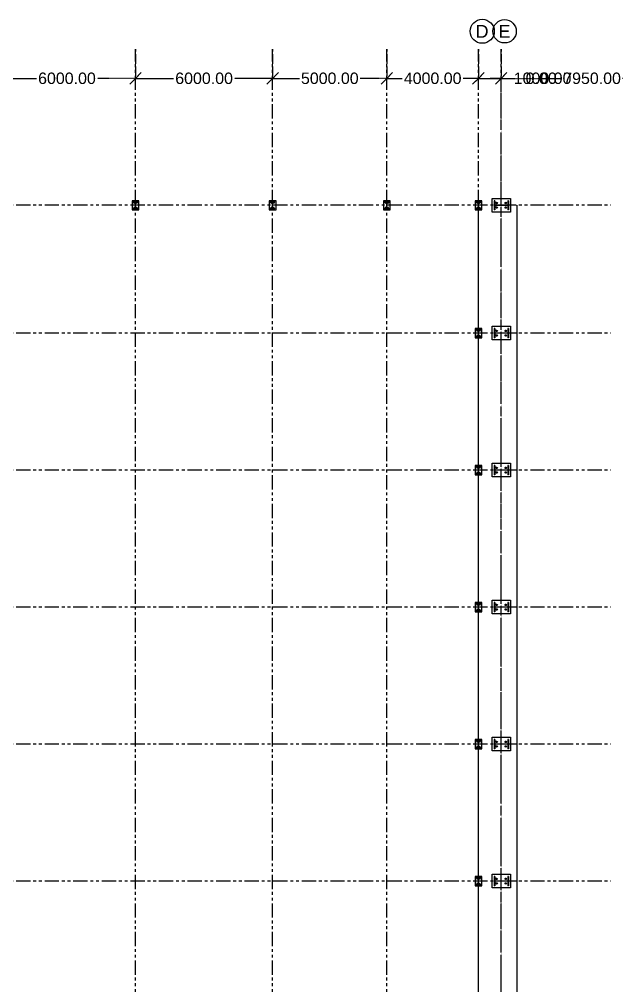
# Model space of a CAD drawing. Header units: inches. Extents: x 8519 to 881470, y -4476 to 84370.
# Drawn here: x 705604 to 731212, y 42027 to 84350 of the extents above; entities that cross this region are included whole.
import ezdxf

# ---------------------------------------------------------------- set-up
doc = ezdxf.new("R2010")
doc.units = ezdxf.units.IN
doc.header["$MEASUREMENT"] = 0
doc.header["$PDMODE"] = 34
doc.linetypes.add('ACAD_ISO03W100', pattern=[30, 12, -18])
doc.linetypes.add('PHANTOM2', pattern=[1.25, 0.625, -0.125, 0.125, -0.125, 0.125, -0.125])
for name, color, linetype in [('axis', 8, 'PHANTOM2'), ('columns', 2, 'Continuous'), ('dimensions', 1, 'PHANTOM2'), ('initial layout', 7, 'Continuous'), ('text', 3, 'Continuous')]:
    doc.layers.add(name, color=color, linetype=linetype)
doc.styles.get("Standard").update_dxf_attribs({"font": 'arial.ttf'})
doc.dimstyles.new('Dim_1', dxfattribs={"dimtxt": 500, "dimasz": 500, "dimexe": 0.0625, "dimexo": 0.0625, "dimgap": 100, "dimtad": 0, "dimtih": 1, "dimtoh": 1, "dimzin": 0, "dimdsep": 46, "dimtxsty": 'Standard', "dimblk": 'OBLIQUE', "dimcen": 0.09, "dimclrd": 256, "dimclre": 256, "dimclrt": 256, "dimadec": 0, "dimazin": 0, "dimtfac": 1, "dimtofl": 0, "dimtmove": 0, "dimatfit": 3, "dimfxl": 1, "dimtfillclr": 256, "dimtolj": 1, "dimtzin": 0, "dimlwe": -1, "dimarcsym": 0})

# ---------------------------------------------------------------- blocks, each defined once
blk = doc.blocks.new('_Oblique')
at = {"color": 0, "linetype": 'ByBlock', "lineweight": -2}
blk.add_line((-0.5, -0.5), (0.5, 0.5), dxfattribs=at)
blk = doc.blocks.new('*D233')
at = {"layer": 'Defpoints', "color": 0, "transparency": 16777216}
for p in [(704687, 83038), (710687, 83038), (704687, 81764)]:
    blk.add_point(p, dxfattribs=at)
at = {"layer": 'dimensions', "linetype": 'ACAD_ISO03W100', "transparency": 16777216}
for p, q in [((704687, 83038), (704687, 81764)), ((710687, 83038), (710687, 81764))]:
    blk.add_line(p, q, dxfattribs=at)
at = {"layer": 'dimensions', "lineweight": -2, "transparency": 16777216}
for p, q in [((704687, 81764), (706355, 81764)), ((710687, 81764), (709020, 81764))]:
    blk.add_line(p, q, dxfattribs=at)
at = {"layer": 'dimensions', "lineweight": -2, "transparency": 16777216, "xscale": 500, "yscale": 500, "zscale": 500, "rotation": 180}
blk.add_blockref('_Oblique', (704687, 81764), dxfattribs=at)
at = {"layer": 'dimensions', "lineweight": -2, "transparency": 16777216, "xscale": 500, "yscale": 500, "zscale": 500}
blk.add_blockref('_Oblique', (710687, 81764), dxfattribs=at)
at = {"layer": 'dimensions', "transparency": 16777216, "insert": (707687, 81764), "char_height": 500, "attachment_point": 5}
blk.add_mtext('\\A1;6000.00', dxfattribs=at)
blk = doc.blocks.new('*D234')
at = {"layer": 'Defpoints', "color": 0, "transparency": 16777216}
for p in [(710687, 83038), (716687, 83038), (716687, 81764)]:
    blk.add_point(p, dxfattribs=at)
at = {"layer": 'dimensions', "linetype": 'ACAD_ISO03W100', "transparency": 16777216}
for p, q in [((710687, 83038), (710687, 81764)), ((716687, 83038), (716687, 81764))]:
    blk.add_line(p, q, dxfattribs=at)
at = {"layer": 'dimensions', "lineweight": -2, "transparency": 16777216}
for p, q in [((710687, 81764), (712355, 81764)), ((716687, 81764), (715020, 81764))]:
    blk.add_line(p, q, dxfattribs=at)
at = {"layer": 'dimensions', "lineweight": -2, "transparency": 16777216, "xscale": 500, "yscale": 500, "zscale": 500, "rotation": 180}
blk.add_blockref('_Oblique', (710687, 81764), dxfattribs=at)
at = {"layer": 'dimensions', "lineweight": -2, "transparency": 16777216, "xscale": 500, "yscale": 500, "zscale": 500}
blk.add_blockref('_Oblique', (716687, 81764), dxfattribs=at)
at = {"layer": 'dimensions', "transparency": 16777216, "insert": (713687, 81764), "char_height": 500, "attachment_point": 5}
blk.add_mtext('\\A1;6000.00', dxfattribs=at)
blk = doc.blocks.new('*D235')
at = {"layer": 'Defpoints', "color": 0, "transparency": 16777216}
for p in [(716687, 83038), (721687, 83038), (721687, 81764)]:
    blk.add_point(p, dxfattribs=at)
at = {"layer": 'dimensions', "linetype": 'ACAD_ISO03W100', "transparency": 16777216}
for p, q in [((716687, 83038), (716687, 81764)), ((721687, 83038), (721687, 81764))]:
    blk.add_line(p, q, dxfattribs=at)
at = {"layer": 'dimensions', "lineweight": -2, "transparency": 16777216}
for p, q in [((716687, 81764), (717856, 81764)), ((721687, 81764), (720519, 81764))]:
    blk.add_line(p, q, dxfattribs=at)
at = {"layer": 'dimensions', "lineweight": -2, "transparency": 16777216, "xscale": 500, "yscale": 500, "zscale": 500, "rotation": 180}
blk.add_blockref('_Oblique', (716687, 81764), dxfattribs=at)
at = {"layer": 'dimensions', "lineweight": -2, "transparency": 16777216, "xscale": 500, "yscale": 500, "zscale": 500}
blk.add_blockref('_Oblique', (721687, 81764), dxfattribs=at)
at = {"layer": 'dimensions', "transparency": 16777216, "insert": (719187, 81764), "char_height": 500, "attachment_point": 5}
blk.add_mtext('\\A1;5000.00', dxfattribs=at)
blk = doc.blocks.new('*D236')
at = {"layer": 'Defpoints', "color": 0, "transparency": 16777216}
for p in [(721687, 83038), (725687, 83038), (725687, 81764)]:
    blk.add_point(p, dxfattribs=at)
at = {"layer": 'dimensions', "linetype": 'ACAD_ISO03W100', "transparency": 16777216}
for p, q in [((721687, 83038), (721687, 81764)), ((725687, 83038), (725687, 81764))]:
    blk.add_line(p, q, dxfattribs=at)
at = {"layer": 'dimensions', "lineweight": -2, "transparency": 16777216}
for p, q in [((721687, 81764), (722346, 81764)), ((725687, 81764), (725029, 81764))]:
    blk.add_line(p, q, dxfattribs=at)
at = {"layer": 'dimensions', "lineweight": -2, "transparency": 16777216, "xscale": 500, "yscale": 500, "zscale": 500, "rotation": 180}
blk.add_blockref('_Oblique', (721687, 81764), dxfattribs=at)
at = {"layer": 'dimensions', "lineweight": -2, "transparency": 16777216, "xscale": 500, "yscale": 500, "zscale": 500}
blk.add_blockref('_Oblique', (725687, 81764), dxfattribs=at)
at = {"layer": 'dimensions', "transparency": 16777216, "insert": (723687, 81764), "char_height": 500, "attachment_point": 5}
blk.add_mtext('\\A1;4000.00', dxfattribs=at)
blk = doc.blocks.new('*D237')
at = {"layer": 'Defpoints', "color": 0, "transparency": 16777216}
for p in [(725687, 83038), (726687, 81764), (726687, 5)]:
    blk.add_point(p, dxfattribs=at)
at = {"layer": 'dimensions', "linetype": 'ACAD_ISO03W100', "transparency": 16777216}
for p, q in [((725687, 83038), (725687, 81764)), ((726687, 5), (726687, 81764))]:
    blk.add_line(p, q, dxfattribs=at)
at = {"layer": 'dimensions', "lineweight": -2, "transparency": 16777216}
for p, q in [((725687, 81764), (726687, 81764)), ((726687, 81764), (727187, 81764))]:
    blk.add_line(p, q, dxfattribs=at)
at = {"layer": 'dimensions', "lineweight": -2, "transparency": 16777216, "xscale": 500, "yscale": 500, "zscale": 500, "rotation": 180}
blk.add_blockref('_Oblique', (725687, 81764), dxfattribs=at)
at = {"layer": 'dimensions', "lineweight": -2, "transparency": 16777216, "xscale": 500, "yscale": 500, "zscale": 500}
blk.add_blockref('_Oblique', (726687, 81764), dxfattribs=at)
at = {"layer": 'dimensions', "transparency": 16777216, "insert": (728495, 81764), "char_height": 500, "attachment_point": 5}
blk.add_mtext('\\A1;1000.00', dxfattribs=at)
blk = doc.blocks.new('*D238')
at = {"layer": 'Defpoints', "color": 0, "transparency": 16777216}
for p in [(726687, 83038), (726687, 81764), (726687, 5)]:
    blk.add_point(p, dxfattribs=at)
at = {"layer": 'dimensions', "linetype": 'ACAD_ISO03W100', "transparency": 16777216}
for p in [(726687, 83038), (726687, 5)]:
    blk.add_line(p, (726687, 81764), dxfattribs=at)
at = {"layer": 'dimensions', "lineweight": -2, "transparency": 16777216}
for q in [(726187, 81764), (727687, 81764)]:
    blk.add_line((726687, 81764), q, dxfattribs=at)
at = {"layer": 'dimensions', "lineweight": -2, "transparency": 16777216, "xscale": 500, "yscale": 500, "zscale": 500}
blk.add_blockref('_Oblique', (726687, 81764), dxfattribs=at)
at = {"layer": 'dimensions', "lineweight": -2, "transparency": 16777216, "xscale": 500, "yscale": 500, "zscale": 500, "rotation": 180}
blk.add_blockref('_Oblique', (726687, 81764), dxfattribs=at)
at = {"layer": 'dimensions', "transparency": 16777216, "insert": (728436, 81764), "char_height": 500, "attachment_point": 5}
blk.add_mtext('\\A1;0.00', dxfattribs=at)
blk = doc.blocks.new('*D239')
at = {"layer": 'Defpoints', "color": 0, "transparency": 16777216}
for p in [(726687, 83038), (734637, 83038), (734637, 81764)]:
    blk.add_point(p, dxfattribs=at)
at = {"layer": 'dimensions', "linetype": 'ACAD_ISO03W100', "transparency": 16777216}
for p, q in [((726687, 83038), (726687, 81764)), ((734637, 83038), (734637, 81764))]:
    blk.add_line(p, q, dxfattribs=at)
at = {"layer": 'dimensions', "lineweight": -2, "transparency": 16777216}
for p, q in [((726687, 81764), (729333, 81764)), ((734637, 81764), (731991, 81764))]:
    blk.add_line(p, q, dxfattribs=at)
at = {"layer": 'dimensions', "lineweight": -2, "transparency": 16777216, "xscale": 500, "yscale": 500, "zscale": 500, "rotation": 180}
blk.add_blockref('_Oblique', (726687, 81764), dxfattribs=at)
at = {"layer": 'dimensions', "lineweight": -2, "transparency": 16777216, "xscale": 500, "yscale": 500, "zscale": 500}
blk.add_blockref('_Oblique', (734637, 81764), dxfattribs=at)
at = {"layer": 'dimensions', "transparency": 16777216, "insert": (730662, 81764), "char_height": 500, "attachment_point": 5}
blk.add_mtext('\\A1;7950.00', dxfattribs=at)

msp = doc.modelspace()

# ---------------------------------------------------------------- linework, layer by layer
at = {"layer": 'axis', "ltscale": 1000}
for p, q in [((710687.275, 5.309), (710687.275, 83038.138)), ((716687.275, 5.309), (716687.275, 83038.138)), ((721687.275, 5.309), (721687.275, 83038.138)), ((725687.275, 5.309), (725687.275, 83038.138)), ((726687.275, 5.309), (726687.275, 83038.138)), ((753587.275, 76205.313), (661787.275, 76205.313)), ((753587.275, 70605.313), (661787.275, 70605.313)), ((753587.275, 64605.309), (661787.275, 64605.309)), ((753587.275, 64605.309), (661787.275, 64605.309)), ((753587.275, 64605.309), (661787.275, 64605.309)), ((753587.275, 64605.309), (661787.275, 64605.309)), ((753587.275, 58605.309), (661787.275, 58605.309)), ((753587.275, 58605.309), (661787.275, 58605.309)), ((753587.275, 58605.309), (661787.275, 58605.309)), ((753587.275, 58605.309), (661787.275, 58605.309)), ((753587.275, 52605.309), (661787.275, 52605.309)), ((753587.275, 52605.309), (661787.275, 52605.309)), ((753587.275, 52605.309), (661787.275, 52605.309)), ((753587.275, 52605.309), (661787.275, 52605.309)), ((753587.275, 46605.309), (661787.275, 46605.309)), ((753587.275, 46605.309), (661787.275, 46605.309)), ((753587.275, 46605.309), (661787.275, 46605.309)), ((753587.275, 46605.309), (661787.275, 46605.309))]:
    msp.add_line(p, q, dxfattribs=at)
at = {"layer": 'columns'}
for p, q in [((710584.762, 76362.809), (710784.762, 76362.809)), ((710584.762, 76347.809), (710584.762, 76362.809)), ((710584.762, 76347.809), (710784.762, 76347.809)), ((710634.762, 76305.309), (710614.762, 76305.309)), ((710634.762, 76285.309), (710634.762, 76325.309)), ((710634.762, 76305.309), (710654.762, 76305.309)), ((710682.262, 76055.309), (710682.262, 76355.309)), ((710687.262, 76055.309), (710687.262, 76355.309)), ((710734.762, 76305.309), (710714.762, 76305.309)), ((710734.762, 76285.309), (710734.762, 76325.309)), ((710734.762, 76305.309), (710754.762, 76305.309)), ((710784.762, 76347.809), (710784.762, 76362.809)), ((716584.762, 76362.809), (716784.762, 76362.809)), ((716584.762, 76347.809), (716584.762, 76362.809)), ((716584.762, 76347.809), (716784.762, 76347.809)), ((716634.762, 76305.309), (716614.762, 76305.309)), ((716634.762, 76285.309), (716634.762, 76325.309)), ((716634.762, 76305.309), (716654.762, 76305.309)), ((716682.262, 76055.309), (716682.262, 76355.309)), ((716687.262, 76055.309), (716687.262, 76355.309)), ((716734.762, 76305.309), (716714.762, 76305.309)), ((716734.762, 76285.309), (716734.762, 76325.309)), ((716734.762, 76305.309), (716754.762, 76305.309)), ((716784.762, 76347.809), (716784.762, 76362.809)), ((721584.762, 76362.809), (721784.762, 76362.809)), ((721584.762, 76347.809), (721584.762, 76362.809)), ((721584.762, 76347.809), (721784.762, 76347.809)), ((721634.762, 76305.309), (721614.762, 76305.309)), ((721634.762, 76285.309), (721634.762, 76325.309)), ((721634.762, 76305.309), (721654.762, 76305.309)), ((721682.262, 76055.309), (721682.262, 76355.309)), ((721687.262, 76055.309), (721687.262, 76355.309)), ((721734.762, 76305.309), (721714.762, 76305.309)), ((721734.762, 76285.309), (721734.762, 76325.309)), ((721734.762, 76305.309), (721754.762, 76305.309)), ((721784.762, 76347.809), (721784.762, 76362.809)), ((725589.762, 76362.809), (725789.762, 76362.809)), ((725589.762, 76347.809), (725589.762, 76362.809)), ((725589.762, 76347.809), (725789.762, 76347.809)), ((725639.762, 76305.309), (725619.762, 76305.309)), ((725639.762, 76285.309), (725639.762, 76325.309)), ((725639.762, 76305.309), (725659.762, 76305.309)), ((725687.262, 76055.309), (725687.262, 76355.309)), ((725692.262, 76055.309), (725692.262, 76355.309)), ((725739.762, 76305.309), (725719.762, 76305.309)), ((725739.762, 76285.309), (725739.762, 76325.309)), ((725739.762, 76305.309), (725759.762, 76305.309)), ((725789.762, 76347.809), (725789.762, 76362.809)), ((726372.249, 76405.313), (726372.249, 76005.313)), ((726402.249, 76405.313), (726372.249, 76405.313)), ((726987.249, 76210.313), (726387.249, 76210.313)), ((726987.249, 76200.313), (726387.249, 76200.313)), ((726402.249, 76405.313), (726402.249, 76005.313)), ((726527.249, 76305.313), (726447.249, 76305.313)), ((726487.249, 76305.313), (726487.249, 76345.313)), ((726487.249, 76305.313), (726487.249, 76265.313)), ((726927.249, 76305.313), (726847.249, 76305.313)), ((726887.249, 76305.313), (726887.249, 76345.313)), ((726887.249, 76305.313), (726887.249, 76265.313)), ((726972.249, 76405.313), (726972.249, 76005.313)), ((727002.249, 76405.313), (726972.249, 76405.313)), ((727002.249, 76405.313), (727002.249, 76005.313)), ((710584.762, 76062.809), (710784.762, 76062.809)), ((710584.762, 76047.809), (710584.762, 76062.809)), ((710584.762, 76047.809), (710784.762, 76047.809)), ((710634.762, 76105.309), (710614.762, 76105.309)), ((710634.762, 76085.309), (710634.762, 76125.309)), ((710634.762, 76105.309), (710654.762, 76105.309)), ((710734.762, 76105.309), (710714.762, 76105.309)), ((710734.762, 76085.309), (710734.762, 76125.309)), ((710734.762, 76105.309), (710754.762, 76105.309)), ((710784.762, 76047.809), (710784.762, 76062.809)), ((716584.762, 76062.809), (716784.762, 76062.809)), ((716584.762, 76047.809), (716584.762, 76062.809)), ((716584.762, 76047.809), (716784.762, 76047.809)), ((716634.762, 76105.309), (716614.762, 76105.309)), ((716634.762, 76085.309), (716634.762, 76125.309)), ((716634.762, 76105.309), (716654.762, 76105.309)), ((716734.762, 76105.309), (716714.762, 76105.309)), ((716734.762, 76085.309), (716734.762, 76125.309)), ((716734.762, 76105.309), (716754.762, 76105.309)), ((716784.762, 76047.809), (716784.762, 76062.809)), ((721584.762, 76062.809), (721784.762, 76062.809)), ((721584.762, 76047.809), (721584.762, 76062.809)), ((721584.762, 76047.809), (721784.762, 76047.809)), ((721634.762, 76105.309), (721614.762, 76105.309)), ((721634.762, 76085.309), (721634.762, 76125.309)), ((721634.762, 76105.309), (721654.762, 76105.309)), ((721734.762, 76105.309), (721714.762, 76105.309)), ((721734.762, 76085.309), (721734.762, 76125.309)), ((721734.762, 76105.309), (721754.762, 76105.309)), ((721784.762, 76047.809), (721784.762, 76062.809)), ((725589.762, 76062.809), (725789.762, 76062.809)), ((725589.762, 76047.809), (725589.762, 76062.809)), ((725589.762, 76047.809), (725789.762, 76047.809)), ((725639.762, 76105.309), (725619.762, 76105.309)), ((725639.762, 76085.309), (725639.762, 76125.309)), ((725639.762, 76105.309), (725659.762, 76105.309)), ((725739.762, 76105.309), (725719.762, 76105.309)), ((725739.762, 76085.309), (725739.762, 76125.309)), ((725739.762, 76105.309), (725759.762, 76105.309)), ((725789.762, 76047.809), (725789.762, 76062.809)), ((726402.249, 76005.313), (726372.249, 76005.313)), ((726527.249, 76105.313), (726447.249, 76105.313)), ((726487.249, 76105.313), (726487.249, 76145.313)), ((726487.249, 76105.313), (726487.249, 76065.313)), ((726927.249, 76105.313), (726847.249, 76105.313)), ((726887.249, 76105.313), (726887.249, 76145.313)), ((726887.249, 76105.313), (726887.249, 76065.313)), ((727002.249, 76005.313), (726972.249, 76005.313)), ((725589.775, 70762.809), (725789.775, 70762.809)), ((725589.775, 70747.809), (725589.775, 70762.809)), ((725589.775, 70747.809), (725789.775, 70747.809)), ((725639.775, 70705.309), (725619.775, 70705.309)), ((725639.775, 70685.309), (725639.775, 70725.309)), ((725639.775, 70705.309), (725659.775, 70705.309)), ((725687.275, 70455.309), (725687.275, 70755.309)), ((725692.275, 70455.309), (725692.275, 70755.309)), ((725739.775, 70705.309), (725719.775, 70705.309)), ((725739.775, 70685.309), (725739.775, 70725.309)), ((725739.775, 70705.309), (725759.775, 70705.309)), ((725789.775, 70747.809), (725789.775, 70762.809)), ((726372.262, 70805.313), (726372.262, 70405.313)), ((726402.262, 70805.313), (726372.262, 70805.313)), ((726402.262, 70805.313), (726402.262, 70405.313)), ((726527.262, 70705.313), (726447.262, 70705.313)), ((726487.262, 70705.313), (726487.262, 70745.313)), ((726487.262, 70705.313), (726487.262, 70665.313)), ((726927.262, 70705.313), (726847.262, 70705.313)), ((726887.262, 70705.313), (726887.262, 70745.313)), ((726887.262, 70705.313), (726887.262, 70665.313)), ((726972.262, 70805.313), (726972.262, 70405.313)), ((727002.262, 70805.313), (726972.262, 70805.313)), ((727002.262, 70805.313), (727002.262, 70405.313)), ((725589.775, 70462.809), (725789.775, 70462.809)), ((725589.775, 70447.809), (725589.775, 70462.809)), ((725589.775, 70447.809), (725789.775, 70447.809)), ((725639.775, 70505.309), (725619.775, 70505.309)), ((725639.775, 70485.309), (725639.775, 70525.309)), ((725639.775, 70505.309), (725659.775, 70505.309)), ((725739.775, 70505.309), (725719.775, 70505.309)), ((725739.775, 70485.309), (725739.775, 70525.309)), ((725739.775, 70505.309), (725759.775, 70505.309)), ((725789.775, 70447.809), (725789.775, 70462.809)), ((726402.262, 70405.313), (726372.262, 70405.313)), ((726987.262, 70610.313), (726387.262, 70610.313)), ((726987.262, 70600.313), (726387.262, 70600.313)), ((726527.262, 70505.313), (726447.262, 70505.313)), ((726487.262, 70505.313), (726487.262, 70545.313)), ((726487.262, 70505.313), (726487.262, 70465.313)), ((726927.262, 70505.313), (726847.262, 70505.313)), ((726887.262, 70505.313), (726887.262, 70545.313)), ((726887.262, 70505.313), (726887.262, 70465.313)), ((727002.262, 70405.313), (726972.262, 70405.313)), ((725589.775, 64762.809), (725789.775, 64762.809)), ((725589.775, 64747.809), (725589.775, 64762.809)), ((725687.275, 64455.309), (725687.275, 64755.309)), ((725692.275, 64455.309), (725692.275, 64755.309)), ((725789.775, 64747.809), (725789.775, 64762.809)), ((726372.262, 64805.313), (726372.262, 64405.313)), ((726402.262, 64805.313), (726372.262, 64805.313)), ((726402.262, 64805.313), (726402.262, 64405.313)), ((726972.262, 64805.313), (726972.262, 64405.313)), ((727002.262, 64805.313), (726972.262, 64805.313)), ((727002.262, 64805.313), (727002.262, 64405.313)), ((725589.775, 64747.809), (725789.775, 64747.809)), ((725589.775, 64462.809), (725789.775, 64462.809)), ((725589.775, 64447.809), (725589.775, 64462.809)), ((725589.775, 64447.809), (725789.775, 64447.809)), ((725639.775, 64705.309), (725619.775, 64705.309)), ((725639.775, 64505.309), (725619.775, 64505.309)), ((725639.775, 64685.309), (725639.775, 64725.309)), ((725639.775, 64705.309), (725659.775, 64705.309)), ((725639.775, 64485.309), (725639.775, 64525.309)), ((725639.775, 64505.309), (725659.775, 64505.309)), ((725739.775, 64705.309), (725719.775, 64705.309)), ((725739.775, 64505.309), (725719.775, 64505.309)), ((725739.775, 64685.309), (725739.775, 64725.309)), ((725739.775, 64705.309), (725759.775, 64705.309)), ((725739.775, 64485.309), (725739.775, 64525.309)), ((725739.775, 64505.309), (725759.775, 64505.309)), ((725789.775, 64447.809), (725789.775, 64462.809)), ((726402.262, 64405.313), (726372.262, 64405.313)), ((726987.262, 64610.313), (726387.262, 64610.313)), ((726987.262, 64600.313), (726387.262, 64600.313)), ((726527.262, 64705.313), (726447.262, 64705.313)), ((726527.262, 64505.313), (726447.262, 64505.313)), ((726487.262, 64705.313), (726487.262, 64745.313)), ((726487.262, 64705.313), (726487.262, 64665.313)), ((726487.262, 64505.313), (726487.262, 64545.313)), ((726487.262, 64505.313), (726487.262, 64465.313)), ((726927.262, 64705.313), (726847.262, 64705.313)), ((726927.262, 64505.313), (726847.262, 64505.313)), ((726887.262, 64705.313), (726887.262, 64745.313)), ((726887.262, 64705.313), (726887.262, 64665.313)), ((726887.262, 64505.313), (726887.262, 64545.313)), ((726887.262, 64505.313), (726887.262, 64465.313)), ((727002.262, 64405.313), (726972.262, 64405.313)), ((725589.775, 58762.809), (725789.775, 58762.809)), ((725589.775, 58747.809), (725589.775, 58762.809)), ((725589.775, 58747.809), (725789.775, 58747.809)), ((725589.775, 58462.809), (725789.775, 58462.809)), ((725589.775, 58447.809), (725589.775, 58462.809)), ((725589.775, 58447.809), (725789.775, 58447.809)), ((725639.775, 58705.309), (725619.775, 58705.309)), ((725639.775, 58505.309), (725619.775, 58505.309)), ((725639.775, 58685.309), (725639.775, 58725.309)), ((725639.775, 58705.309), (725659.775, 58705.309)), ((725639.775, 58485.309), (725639.775, 58525.309)), ((725639.775, 58505.309), (725659.775, 58505.309)), ((725687.275, 58455.309), (725687.275, 58755.309)), ((725692.275, 58455.309), (725692.275, 58755.309)), ((725739.775, 58705.309), (725719.775, 58705.309)), ((725739.775, 58505.309), (725719.775, 58505.309)), ((725739.775, 58685.309), (725739.775, 58725.309)), ((725739.775, 58705.309), (725759.775, 58705.309)), ((725739.775, 58485.309), (725739.775, 58525.309)), ((725739.775, 58505.309), (725759.775, 58505.309)), ((725789.775, 58747.809), (725789.775, 58762.809)), ((725789.775, 58447.809), (725789.775, 58462.809)), ((726372.262, 58805.313), (726372.262, 58405.313)), ((726402.262, 58805.313), (726372.262, 58805.313)), ((726987.262, 58610.313), (726387.262, 58610.313)), ((726987.262, 58600.313), (726387.262, 58600.313)), ((726402.262, 58805.313), (726402.262, 58405.313)), ((726527.262, 58705.313), (726447.262, 58705.313)), ((726527.262, 58505.313), (726447.262, 58505.313)), ((726487.262, 58705.313), (726487.262, 58745.313)), ((726487.262, 58705.313), (726487.262, 58665.313)), ((726487.262, 58505.313), (726487.262, 58545.313)), ((726487.262, 58505.313), (726487.262, 58465.313)), ((726927.262, 58705.313), (726847.262, 58705.313)), ((726927.262, 58505.313), (726847.262, 58505.313)), ((726887.262, 58705.313), (726887.262, 58745.313)), ((726887.262, 58705.313), (726887.262, 58665.313)), ((726887.262, 58505.313), (726887.262, 58545.313)), ((726887.262, 58505.313), (726887.262, 58465.313)), ((726972.262, 58805.313), (726972.262, 58405.313)), ((727002.262, 58805.313), (726972.262, 58805.313)), ((727002.262, 58805.313), (727002.262, 58405.313)), ((726402.262, 58405.313), (726372.262, 58405.313)), ((727002.262, 58405.313), (726972.262, 58405.313)), ((725589.775, 52762.809), (725789.775, 52762.809)), ((725589.775, 52747.809), (725589.775, 52762.809)), ((725589.775, 52747.809), (725789.775, 52747.809)), ((725639.775, 52705.309), (725619.775, 52705.309)), ((725639.775, 52505.309), (725619.775, 52505.309)), ((725639.775, 52685.309), (725639.775, 52725.309)), ((725639.775, 52705.309), (725659.775, 52705.309)), ((725639.775, 52485.309), (725639.775, 52525.309)), ((725639.775, 52505.309), (725659.775, 52505.309)), ((725687.275, 52455.309), (725687.275, 52755.309)), ((725692.275, 52455.309), (725692.275, 52755.309)), ((725739.775, 52705.309), (725719.775, 52705.309)), ((725739.775, 52505.309), (725719.775, 52505.309)), ((725739.775, 52685.309), (725739.775, 52725.309)), ((725739.775, 52705.309), (725759.775, 52705.309)), ((725739.775, 52485.309), (725739.775, 52525.309)), ((725739.775, 52505.309), (725759.775, 52505.309)), ((725789.775, 52747.809), (725789.775, 52762.809)), ((726372.262, 52805.313), (726372.262, 52405.313)), ((726402.262, 52805.313), (726372.262, 52805.313)), ((726987.262, 52610.313), (726387.262, 52610.313)), ((726987.262, 52600.313), (726387.262, 52600.313)), ((726402.262, 52805.313), (726402.262, 52405.313)), ((726527.262, 52705.313), (726447.262, 52705.313)), ((726527.262, 52505.313), (726447.262, 52505.313)), ((726487.262, 52705.313), (726487.262, 52745.313)), ((726487.262, 52705.313), (726487.262, 52665.313)), ((726487.262, 52505.313), (726487.262, 52545.313)), ((726487.262, 52505.313), (726487.262, 52465.313)), ((726927.262, 52705.313), (726847.262, 52705.313)), ((726927.262, 52505.313), (726847.262, 52505.313)), ((726887.262, 52705.313), (726887.262, 52745.313)), ((726887.262, 52705.313), (726887.262, 52665.313)), ((726887.262, 52505.313), (726887.262, 52545.313)), ((726887.262, 52505.313), (726887.262, 52465.313)), ((726972.262, 52805.313), (726972.262, 52405.313)), ((727002.262, 52805.313), (726972.262, 52805.313)), ((727002.262, 52805.313), (727002.262, 52405.313)), ((725589.775, 52462.809), (725789.775, 52462.809)), ((725589.775, 52447.809), (725589.775, 52462.809)), ((725589.775, 52447.809), (725789.775, 52447.809)), ((725789.775, 52447.809), (725789.775, 52462.809)), ((726402.262, 52405.313), (726372.262, 52405.313)), ((727002.262, 52405.313), (726972.262, 52405.313)), ((725589.775, 46762.809), (725789.775, 46762.809)), ((725589.775, 46747.809), (725589.775, 46762.809)), ((725589.775, 46747.809), (725789.775, 46747.809)), ((725639.775, 46705.309), (725619.775, 46705.309)), ((725639.775, 46685.309), (725639.775, 46725.309)), ((725639.775, 46705.309), (725659.775, 46705.309)), ((725687.275, 46455.309), (725687.275, 46755.309)), ((725692.275, 46455.309), (725692.275, 46755.309)), ((725739.775, 46705.309), (725719.775, 46705.309)), ((725739.775, 46685.309), (725739.775, 46725.309)), ((725739.775, 46705.309), (725759.775, 46705.309)), ((725789.775, 46747.809), (725789.775, 46762.809)), ((726372.262, 46805.313), (726372.262, 46405.313)), ((726402.262, 46805.313), (726372.262, 46805.313)), ((726987.262, 46610.313), (726387.262, 46610.313)), ((726987.262, 46600.313), (726387.262, 46600.313)), ((726402.262, 46805.313), (726402.262, 46405.313)), ((726527.262, 46705.313), (726447.262, 46705.313)), ((726487.262, 46705.313), (726487.262, 46745.313)), ((726487.262, 46705.313), (726487.262, 46665.313)), ((726927.262, 46705.313), (726847.262, 46705.313)), ((726887.262, 46705.313), (726887.262, 46745.313)), ((726887.262, 46705.313), (726887.262, 46665.313)), ((726972.262, 46805.313), (726972.262, 46405.313)), ((727002.262, 46805.313), (726972.262, 46805.313)), ((727002.262, 46805.313), (727002.262, 46405.313)), ((725589.775, 46462.809), (725789.775, 46462.809)), ((725589.775, 46447.809), (725589.775, 46462.809)), ((725589.775, 46447.809), (725789.775, 46447.809)), ((725639.775, 46505.309), (725619.775, 46505.309)), ((725639.775, 46485.309), (725639.775, 46525.309)), ((725639.775, 46505.309), (725659.775, 46505.309)), ((725739.775, 46505.309), (725719.775, 46505.309)), ((725739.775, 46485.309), (725739.775, 46525.309)), ((725739.775, 46505.309), (725759.775, 46505.309)), ((725789.775, 46447.809), (725789.775, 46462.809)), ((726402.262, 46405.313), (726372.262, 46405.313)), ((726527.262, 46505.313), (726447.262, 46505.313)), ((726487.262, 46505.313), (726487.262, 46545.313)), ((726487.262, 46505.313), (726487.262, 46465.313)), ((726927.262, 46505.313), (726847.262, 46505.313)), ((726887.262, 46505.313), (726887.262, 46545.313)), ((726887.262, 46505.313), (726887.262, 46465.313)), ((727002.262, 46405.313), (726972.262, 46405.313))]:
    msp.add_line(p, q, dxfattribs=at)
for points in [[(710834.762, 76005.309), (710834.762, 76405.309), (710534.762, 76405.309), (710534.762, 76005.309)], [(716834.762, 76005.309), (716834.762, 76405.309), (716534.762, 76405.309), (716534.762, 76005.309)], [(721834.762, 76005.309), (721834.762, 76405.309), (721534.762, 76405.309), (721534.762, 76005.309)], [(725839.762, 76005.309), (725839.762, 76405.309), (725539.762, 76405.309), (725539.762, 76005.309)], [(727087.249, 75905.313), (726287.249, 75905.313), (726287.249, 76505.313), (727087.249, 76505.313)], [(725839.775, 70405.309), (725839.775, 70805.309), (725539.775, 70805.309), (725539.775, 70405.309)], [(727087.262, 70305.313), (726287.262, 70305.313), (726287.262, 70905.313), (727087.262, 70905.313)], [(725839.775, 64405.309), (725839.775, 64805.309), (725539.775, 64805.309), (725539.775, 64405.309)], [(727087.262, 64305.313), (726287.262, 64305.313), (726287.262, 64905.313), (727087.262, 64905.313)], [(727087.262, 58305.313), (726287.262, 58305.313), (726287.262, 58905.313), (727087.262, 58905.313)], [(725839.775, 58405.309), (725839.775, 58805.309), (725539.775, 58805.309), (725539.775, 58405.309)], [(727087.262, 52305.313), (726287.262, 52305.313), (726287.262, 52905.313), (727087.262, 52905.313)], [(725839.775, 52405.309), (725839.775, 52805.309), (725539.775, 52805.309), (725539.775, 52405.309)], [(725839.775, 46405.309), (725839.775, 46805.309), (725539.775, 46805.309), (725539.775, 46405.309)], [(727087.262, 46305.313), (726287.262, 46305.313), (726287.262, 46905.313), (727087.262, 46905.313)]]:
    msp.add_lwpolyline(points, close=True, dxfattribs=at)
for centre, radius in [((710634.762, 76305.309), 15), ((710734.762, 76305.309), 15), ((716634.762, 76305.309), 15), ((716734.762, 76305.309), 15), ((721634.762, 76305.309), 15), ((721734.762, 76305.309), 15), ((725639.762, 76305.309), 15), ((725739.762, 76305.309), 15), ((726487.249, 76305.313), 30), ((726887.249, 76305.313), 30), ((710634.762, 76105.309), 15), ((710734.762, 76105.309), 15), ((716634.762, 76105.309), 15), ((716734.762, 76105.309), 15), ((721634.762, 76105.309), 15), ((721734.762, 76105.309), 15), ((725639.762, 76105.309), 15), ((725739.762, 76105.309), 15), ((726487.249, 76105.313), 30), ((726887.249, 76105.313), 30), ((725639.775, 70705.309), 15), ((725739.775, 70705.309), 15), ((726487.262, 70705.313), 30), ((726887.262, 70705.313), 30), ((725639.775, 70505.309), 15), ((725739.775, 70505.309), 15), ((726487.262, 70505.313), 30), ((726887.262, 70505.313), 30), ((725639.775, 64705.309), 15), ((725639.775, 64505.309), 15), ((725739.775, 64705.309), 15), ((725739.775, 64505.309), 15), ((726487.262, 64705.313), 30), ((726487.262, 64505.313), 30), ((726887.262, 64705.313), 30), ((726887.262, 64505.313), 30), ((725639.775, 58705.309), 15), ((725639.775, 58505.309), 15), ((725739.775, 58705.309), 15), ((725739.775, 58505.309), 15), ((726487.262, 58705.313), 30), ((726487.262, 58505.313), 30), ((726887.262, 58705.313), 30), ((726887.262, 58505.313), 30), ((725639.775, 52705.309), 15), ((725639.775, 52505.309), 15), ((725739.775, 52705.309), 15), ((725739.775, 52505.309), 15), ((726487.262, 52705.313), 30), ((726487.262, 52505.313), 30), ((726887.262, 52705.313), 30), ((726887.262, 52505.313), 30), ((725639.775, 46705.309), 15), ((725739.775, 46705.309), 15), ((726487.262, 46705.313), 30), ((726887.262, 46705.313), 30), ((725639.775, 46505.309), 15), ((725739.775, 46505.309), 15), ((726487.262, 46505.313), 30), ((726887.262, 46505.313), 30)]:
    msp.add_circle(centre, radius, dxfattribs=at)
at = {"layer": 'initial layout'}
for p, q in [((725684.775, 10605.309), (725690.278, 76205.313)), ((727386.202, 10905.307), (727386.202, 76205.313))]:
    msp.add_line(p, q, dxfattribs=at)
at = {"layer": 'text'}
for centre, radius in [((725857.692, 83823.935), 525.687), ((726836.501, 83823.935), 510.993)]:
    msp.add_circle(centre, radius, dxfattribs=at)

# ---------------------------------------------------------------- texts
for s, p in [('D', (725563.336, 83541.524)), ('E', (726563.336, 83541.524))]:
    msp.add_text(s, height=564.824, dxfattribs=at).set_placement(p)

# ---------------------------------------------------------------- dimensions: what is measured, and where the dimension line sits
at = {"layer": 'dimensions'}
for base, p1, p2, picture, middle in [((704687.275, 81763.737), (710687.275, 83038.138), (704687.275, 83038.138), '*D233', (707687.275, 81763.737)), ((716687.275, 81763.737), (710687.275, 83038.138), (716687.275, 83038.138), '*D234', (713687.275, 81763.737)), ((721687.275, 81763.737), (716687.275, 83038.138), (721687.275, 83038.138), '*D235', (719187.275, 81763.737)), ((725687.275, 81763.737), (721687.275, 83038.138), (725687.275, 83038.138), '*D236', (723687.275, 81763.737)), ((726687.275, 81763.737), (725687.275, 83038.138), (726687.275, 5.309), '*D237', (728494.983, 81763.737)), ((726687.274598907, 81763.736994974), (726687.274598907, 5.308869728), (726687.274598907, 83038.137753574), '*D238', (728435.808023191, 81763.736994974)), ((734637.275, 81763.737), (726687.275, 83038.138), (734637.275, 83038.138), '*D239', (730662.275, 81763.737))]:
    dim = msp.add_linear_dim(base=base, p1=p1, p2=p2, dimstyle='Dim_1', dxfattribs=at)
    dim.commit()
    dim.dimension.update_dxf_attribs({"geometry": picture, "text_midpoint": middle})

doc.saveas('drawing.dxf')
